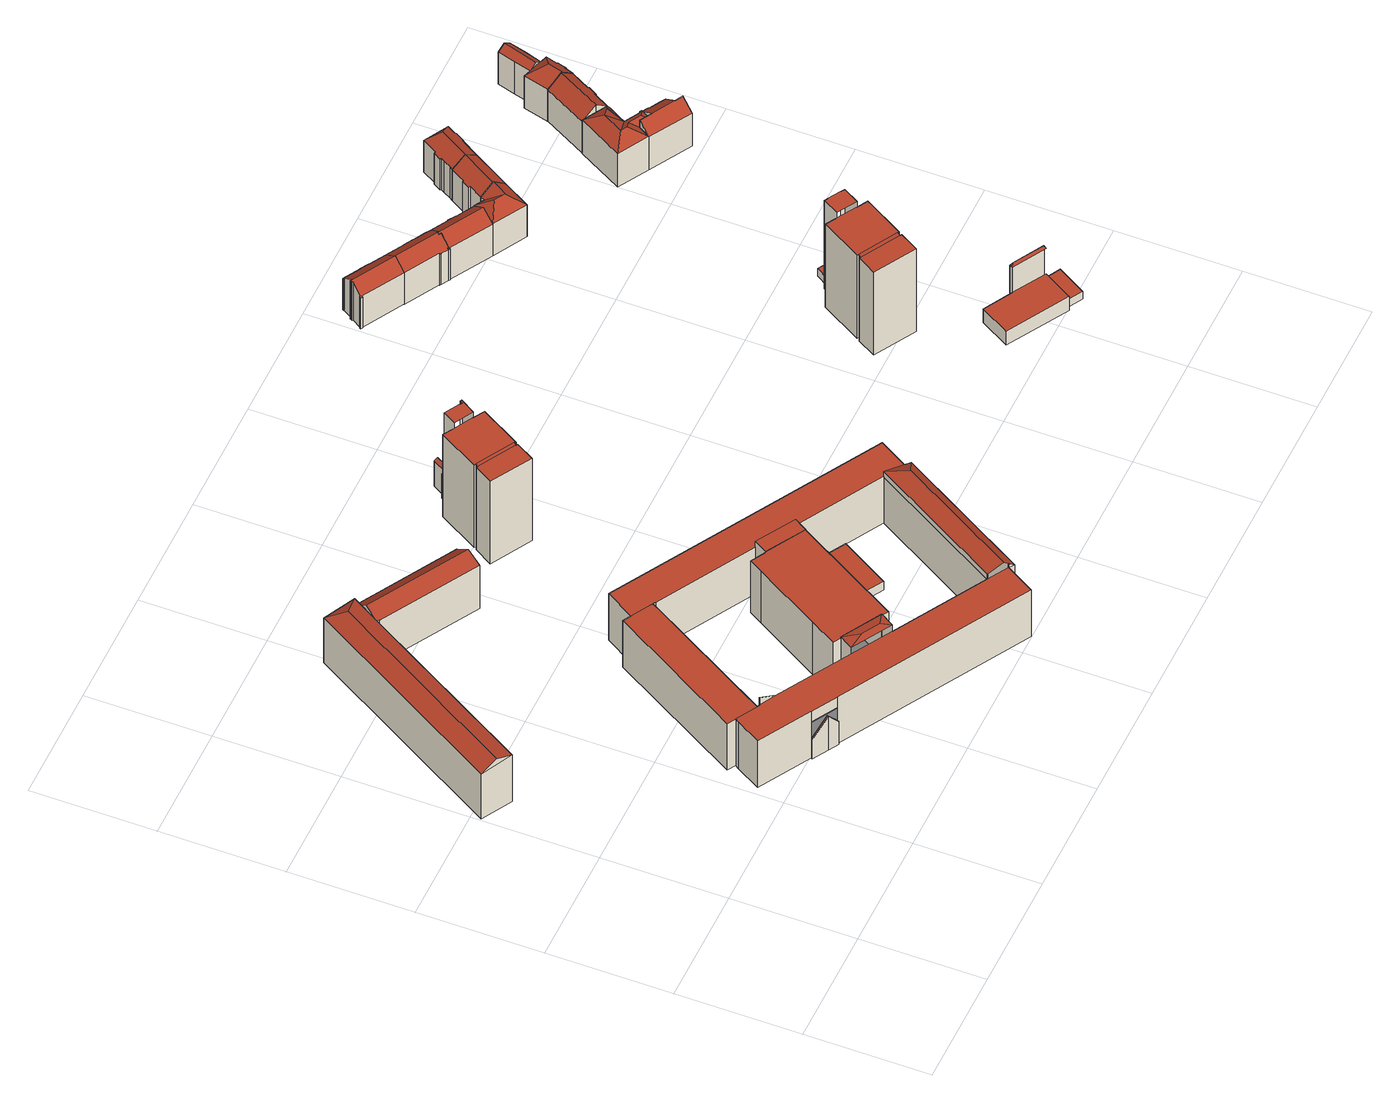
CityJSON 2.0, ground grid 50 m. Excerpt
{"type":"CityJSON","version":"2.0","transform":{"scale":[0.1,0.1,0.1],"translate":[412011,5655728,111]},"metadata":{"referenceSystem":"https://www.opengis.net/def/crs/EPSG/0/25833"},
"CityObjects":{
"building1":{"type":"Building","attributes":{"Dachtyp_tdc":"tdcFreeFormRoof","Gemeindeschluessel":14612000,"Dachneigung":27.02,"QualitaetDacherkennung":9,"Geometrietyp2DReferenz":"3000","measuredHeight":27.07,"function":"31001_2000","roofType":"5000"},"geometry":[{"type":"Solid","lod":"2","boundaries":[[[[0,1,2,3]],[[1,4,5,2]],[[4,6,7,5]],[[6,8,9,7]],[[8,0,3,9]],[[8,6,10]],[[10,6,4,11]],[[0,8,10,11,1]],[[4,1,11]],[[3,2,5,7,9]]]],"semantics":{"surfaces":[{"type":"WallSurface"},{"type":"RoofSurface"},{"type":"GroundSurface"}],"values":[[0,0,0,0,0,1,1,1,0,2]]}}]},
"building2":{"type":"Building","attributes":{"name":"Umweltamt,Rechtsamt,Amt für Stadtgrün und Abfallwirtschaft","Dachtyp_tdc":"tdcFreeFormRoof","Gemeindeschluessel":14612000,"Dachneigung":40.56,"QualitaetDacherkennung":8,"Geometrietyp2DReferenz":"3000","measuredHeight":25.44,"function":"31001_3010","roofType":"5000"},"geometry":[{"type":"Solid","lod":"2","boundaries":[[[[12,13,14,15]],[[13,16,17,14]],[[16,18,19,17]],[[18,20,21,19]],[[20,22,23,21]],[[22,12,15,23]],[[24,12,22,25]],[[18,16,13,24,25,20]],[[13,12,24]],[[22,20,25]],[[15,14,17,19,21,23]]]],"semantics":{"surfaces":[{"type":"WallSurface"},{"type":"RoofSurface"},{"type":"GroundSurface"}],"values":[[0,0,0,0,0,0,1,1,0,0,2]]}}]},
"building3":{"type":"Building","attributes":{"Gemeindeschluessel":14612000,"Geometrietyp2DReferenz":"3000","function":"31001_9998","roofType":"9999"},"children":["building3-1","building3-2","building3-3","building3-4","building3-5","building3-6","building3-7","building3-8","building3-9"]},
"building3-1":{"type":"BuildingPart","attributes":{"Dachtyp_tdc":"tdcPolyFlatRoof","Dachneigung":0,"QualitaetDacherkennung":39,"Geometrietyp2DReferenz":"3000","measuredHeight":27.71,"roofType":"1000"},"parents":["building3"],"geometry":[{"type":"MultiSurface","lod":"2","boundaries":[[[26,27,28,29,30,31]],[[32,33,34,35,36,37]],[[33,32,27,26]],[[30,29,36,35]]],"semantics":{"surfaces":[{"type":"WallSurface"},{"type":"RoofSurface"},{"type":"GroundSurface"}],"values":[0,0,1,2]}}]},
"building3-2":{"type":"BuildingPart","attributes":{"Dachtyp_tdc":"tdcPolyFlatRoof","Dachneigung":0,"QualitaetDacherkennung":58,"Geometrietyp2DReferenz":"3000","measuredHeight":24.5,"roofType":"1000"},"parents":["building3"],"geometry":[{"type":"MultiSurface","lod":"2","boundaries":[[[34,38,39,40,35]],[[41,42,43]],[[41,44,45,42]],[[44,46,47,45]],[[46,48,49,50,47]],[[51,52,53]],[[51,31,30,52]],[[31,51,48,46,44,41,54,38,34]],[[35,40,55,42,45,47,50,52,30]]],"semantics":{"surfaces":[{"type":"WallSurface"},{"type":"RoofSurface"},{"type":"GroundSurface"}],"values":[0,0,0,0,0,0,0,1,2]}}]},
"building3-3":{"type":"BuildingPart","attributes":{"Dachtyp_tdc":"tdcPolyFlatRoof","Dachneigung":25.79,"QualitaetDacherkennung":1,"Geometrietyp2DReferenz":"3000","measuredHeight":28.09,"roofType":"2100"},"parents":["building3"],"geometry":[{"type":"MultiSurface","lod":"2","boundaries":[[[56,57,58,59,60]],[[57,61,62,58]],[[61,57,56,63,64]],[[65,59,58,62]]],"semantics":{"surfaces":[{"type":"WallSurface"},{"type":"RoofSurface"},{"type":"GroundSurface"}],"values":[0,0,1,2]}}]},
"building3-4":{"type":"BuildingPart","attributes":{"Dachtyp_tdc":"tdcPolyFlatRoof","Dachneigung":0,"QualitaetDacherkennung":53,"Geometrietyp2DReferenz":"3000","measuredHeight":24.59,"roofType":"1000"},"parents":["building3"],"geometry":[{"type":"MultiSurface","lod":"2","boundaries":[[[66,67,68,69,70]],[[71,72,73,74,75]],[[76,77,78,79,80]],[[77,81,82,78]],[[81,83,82]],[[84,85,86]],[[84,87,88,85]],[[87,66,70,88]],[[87,84,81,77,76,89,72,71,90,63,60,91,67,66]],[[70,69,92,59,65,75,74,93,79,78,82,94,85,88]]],"semantics":{"surfaces":[{"type":"WallSurface"},{"type":"RoofSurface"},{"type":"GroundSurface"}],"values":[0,0,0,0,0,0,0,0,1,2]}}]},
"building3-5":{"type":"BuildingPart","attributes":{"Dachtyp_tdc":"tdcHipAndGableRoof","Dachneigung":10.27,"QualitaetDacherkennung":22,"Geometrietyp2DReferenz":"3000","measuredHeight":28.55,"roofType":"5000"},"parents":["building3"],"geometry":[{"type":"MultiSurface","lod":"2","boundaries":[[[73,53,52,74]],[[49,95,96,50]],[[95,97,98,96]],[[97,99,100,98]],[[99,80,79,100]],[[95,101,102,103]],[[104,105,106,103,102]],[[95,103,106,107,108,97]],[[99,108,107,76,80]],[[109,89,105,104,73]],[[73,104,102,53]],[[102,51,53]],[[49,48,101,95]],[[97,108,99]],[[74,52,50,96,98,100,79,93]]],"semantics":{"surfaces":[{"type":"WallSurface"},{"type":"RoofSurface"},{"type":"GroundSurface"}],"values":[0,0,0,0,0,1,1,1,0,0,0,0,0,0,2]}}]},
"building3-6":{"type":"BuildingPart","attributes":{"Dachtyp_tdc":"tdcGableRoof","Dachneigung":47.04,"QualitaetDacherkennung":0,"Geometrietyp2DReferenz":"3000","measuredHeight":17.92,"roofType":"9999"},"parents":["building3"],"geometry":[{"type":"MultiSurface","lod":"2","boundaries":[[[110,111,83,112]],[[112,86,113,110]],[[83,111,114,82]],[[111,110,115,114]],[[110,113,116,115]],[[113,86,85,116]],[[94,82,114,115,116,85]],[[94,85,86,112]],[[83,82,94,112]]],"semantics":{"surfaces":[{"type":"RoofSurface"},{"type":"WallSurface"},{"type":"GroundSurface"},{"type":"ClosureSurface","isClosure":"1","QuelleClosure":"LoD1Solid"}],"values":[0,0,1,1,1,1,2,3,3]}}]},
"building3-7":{"type":"BuildingPart","attributes":{"Dachtyp_tdc":"tdcHipRoof","Dachneigung":10.54,"QualitaetDacherkennung":21,"Geometrietyp2DReferenz":"3000","measuredHeight":28.78,"roofType":"3200"},"parents":["building3"],"geometry":[{"type":"MultiSurface","lod":"2","boundaries":[[[117,118,119,120,62,61]],[[121,122,71,75,123,124]],[[125,117,126,127]],[[122,128,129]],[[126,122,129,127]],[[128,125,127,129]],[[118,125,128,121]],[[121,128,122]],[[117,125,118]],[[65,62,120,123,75]]],"semantics":{"surfaces":[{"type":"WallSurface"},{"type":"RoofSurface"},{"type":"GroundSurface"}],"values":[0,0,1,1,1,1,0,0,0,2]}}]},
"building3-8":{"type":"BuildingPart","attributes":{"Dachtyp_tdc":"tdcPolyFlatRoof","Dachneigung":0,"QualitaetDacherkennung":58,"Geometrietyp2DReferenz":"3000","measuredHeight":24.45,"roofType":"1000"},"parents":["building3"],"geometry":[{"type":"MultiSurface","lod":"2","boundaries":[[[130,43,42,131]],[[39,132,133,40]],[[132,134,135,133]],[[134,136,59,135]],[[68,137,138,69]],[[137,130,131,138]],[[137,68,139,136,134,132,39,140,43,130]],[[131,42,55,40,133,135,59,92,69,138]]],"semantics":{"surfaces":[{"type":"WallSurface"},{"type":"RoofSurface"},{"type":"GroundSurface"}],"values":[0,0,0,0,0,0,1,2]}}]},
"building3-9":{"type":"BuildingPart","attributes":{"Dachtyp_tdc":"tdcPolyFlatRoof","Dachneigung":0,"QualitaetDacherkennung":64,"Geometrietyp2DReferenz":"3000","measuredHeight":27.3,"roofType":"1000"},"parents":["building3"],"geometry":[{"type":"MultiSurface","lod":"2","boundaries":[[[119,141,142,120]],[[141,143,144,142]],[[143,145,146,144]],[[145,147,148,146]],[[147,37,36,148]],[[28,149,150,29]],[[149,124,123,150]],[[149,28,37,147,145,143,141,119,124]],[[123,120,142,144,146,148,36,29,150]]],"semantics":{"surfaces":[{"type":"WallSurface"},{"type":"RoofSurface"},{"type":"GroundSurface"}],"values":[0,0,0,0,0,0,0,1,2]}}]},
"building4":{"type":"Building","attributes":{"Dachtyp_tdc":"tdcPolyFlatRoof","Gemeindeschluessel":14612000,"Dachneigung":0,"QualitaetDacherkennung":70,"Geometrietyp2DReferenz":"3000","measuredHeight":4.56,"function":"31001_9998","roofType":"1000"},"geometry":[{"type":"Solid","lod":"2","boundaries":[[[[151,152,153,154]],[[152,155,156,153]],[[155,157,158,156]],[[157,151,154,158]],[[157,155,152,151]],[[154,153,156,158]]]],"semantics":{"surfaces":[{"type":"WallSurface"},{"type":"RoofSurface"},{"type":"GroundSurface"}],"values":[[0,0,0,0,1,2]]}}]},
"building5":{"type":"Building","attributes":{"Gemeindeschluessel":14612000,"Geometrietyp2DReferenz":"3000","function":"31001_9998","roofType":"9999"},"children":["building5-1","building5-2","building5-3","building5-4","building5-5"]},
"building5-1":{"type":"BuildingPart","attributes":{"Dachtyp_tdc":"tdcGableRoof","Dachneigung":62.41,"QualitaetDacherkennung":0,"Geometrietyp2DReferenz":"3000","measuredHeight":14.25,"roofType":"3100"},"parents":["building5"],"geometry":[{"type":"MultiSurface","lod":"2","boundaries":[[[159,160,161,162]],[[162,163,164,165,166,167,168,159]],[[166,165,169,170]],[[165,164,171,169]],[[164,163,172,171]],[[163,162,173,172]],[[162,161,174,173]],[[161,160,175,174]],[[168,167,176,177]],[[167,166,170,176]],[[170,169,171,172,173,174,175,178,177,176]],[[178,175,160,159]],[[168,177,178,159]]],"semantics":{"surfaces":[{"type":"RoofSurface"},{"type":"WallSurface"},{"type":"GroundSurface"},{"type":"ClosureSurface","isClosure":"1","QuelleClosure":"LoD1Solid"}],"values":[0,0,1,1,1,1,1,1,1,1,2,3,3]}}]},
"building5-2":{"type":"BuildingPart","attributes":{"Dachtyp_tdc":"tdcPolyFlatRoof","Dachneigung":0,"QualitaetDacherkennung":59,"Geometrietyp2DReferenz":"3000","measuredHeight":46.35,"roofType":"1000"},"parents":["building5"],"geometry":[{"type":"MultiSurface","lod":"2","boundaries":[[[179,180,168,177,181,182]],[[183,184,185,175,160]],[[184,186,187,185]],[[186,188,189,187]],[[188,190,191,189]],[[190,192,191]],[[190,188,186,184,183,180,179]],[[181,177,178,175,185,187,189,191]]],"semantics":{"surfaces":[{"type":"WallSurface"},{"type":"RoofSurface"},{"type":"GroundSurface"}],"values":[0,0,0,0,0,0,1,2]}}]},
"building5-3":{"type":"BuildingPart","attributes":{"Dachtyp_tdc":"tdcPolyFlatRoof","Dachneigung":0,"QualitaetDacherkennung":45,"Geometrietyp2DReferenz":"3000","measuredHeight":43.46,"roofType":"1000"},"parents":["building5"],"geometry":[{"type":"MultiSurface","lod":"2","boundaries":[[[193,194,195,196]],[[194,197,198,195]],[[197,182,181,198]],[[192,199,200,191]],[[199,201,202,200]],[[201,203,204,202]],[[203,201,199,192,182,197,194,193]],[[196,195,198,181,191,200,202,204]]],"semantics":{"surfaces":[{"type":"WallSurface"},{"type":"RoofSurface"},{"type":"GroundSurface"}],"values":[0,0,0,0,0,0,1,2]}}]},
"building5-4":{"type":"BuildingPart","attributes":{"Dachtyp_tdc":"tdcPolyFlatRoof","Dachneigung":0,"QualitaetDacherkennung":53,"Geometrietyp2DReferenz":"3000","measuredHeight":43.38,"roofType":"1000"},"parents":["building5"],"geometry":[{"type":"MultiSurface","lod":"2","boundaries":[[[205,206,207,208]],[[206,209,210,207]],[[211,212,213,214]],[[212,215,216,213]],[[215,205,208,216]],[[215,212,211,209,206,205]],[[208,207,210,214,213,216]]],"semantics":{"surfaces":[{"type":"WallSurface"},{"type":"RoofSurface"},{"type":"GroundSurface"}],"values":[0,0,0,0,0,1,2]}}]},
"building5-5":{"type":"BuildingPart","attributes":{"Dachtyp_tdc":"tdcPolyFlatRoof","Dachneigung":13.61,"QualitaetDacherkennung":48,"Geometrietyp2DReferenz":"3000","measuredHeight":43.67,"roofType":"2100"},"parents":["building5"],"geometry":[{"type":"MultiSurface","lod":"2","boundaries":[[[217,196,210,209]],[[217,193,196]],[[218,211,214,204,203]],[[211,218,217,209]],[[210,196,204,214]]],"semantics":{"surfaces":[{"type":"WallSurface"},{"type":"RoofSurface"},{"type":"GroundSurface"}],"values":[0,0,0,1,2]}}]},
"building6":{"type":"Building","attributes":{"Dachtyp_tdc":"tdcGableRoof","Gemeindeschluessel":14612000,"Dachneigung":37.05,"QualitaetDacherkennung":70,"Geometrietyp2DReferenz":"3000","measuredHeight":20.61,"function":"31001_9998","roofType":"3100"},"geometry":[{"type":"Solid","lod":"2","boundaries":[[[[219,220,221,222]],[[220,223,224,221]],[[223,225,226,224]],[[225,227,228,226]],[[227,229,230,228]],[[229,231,232,230]],[[231,233,234,232]],[[233,235,236,234]],[[235,237,238,236]],[[237,239,240,238]],[[239,241,242,240]],[[241,243,244,242]],[[237,235,233,231,229,227,225,223,220,219,245,246]],[[246,247,248,249,250,251,243,241,239,237]],[[244,252,253,254,255,256,257,258,222,221,224,226,228,230,232,234,236,238,240,242]],[[243,251,252,244]],[[251,250,253,252]],[[250,249,254,253]],[[249,248,255,254]],[[248,247,256,255]],[[247,246,257,256]],[[246,245,258,257]],[[245,219,222,258]]]],"semantics":{"surfaces":[{"type":"WallSurface"},{"type":"RoofSurface"},{"type":"GroundSurface"}],"values":[[0,0,0,0,0,0,0,0,0,0,0,0,1,1,2,0,0,0,0,0,0,0,0]]}}]},
"building7":{"type":"Building","attributes":{"Dachtyp_tdc":"tdcGableRoof","Gemeindeschluessel":14612000,"Dachneigung":36.74,"QualitaetDacherkennung":72,"Geometrietyp2DReferenz":"3000","measuredHeight":20.61,"function":"31001_9998","roofType":"3100"},"geometry":[{"type":"Solid","lod":"2","boundaries":[[[[259,260,261,262]],[[260,263,264,261]],[[263,265,266,264]],[[265,267,268,266]],[[267,269,270,268]],[[269,271,272,270]],[[271,273,274,272]],[[273,275,276,274]],[[275,277,278,276]],[[277,279,280,278]],[[279,281,282,280]],[[281,283,284,282]],[[283,285,286,284]],[[285,287,288,286]],[[287,289,290,288]],[[289,291,292,290]],[[291,293,294,292]],[[293,239,295,294]],[[239,237,296,295]],[[237,235,297,296]],[[235,298,299,297]],[[298,259,262,299]],[[237,239,293,291,289,287,285,283,281,279,277]],[[277,275,273,271,269,267,265,263,260,259,298,235,237]],[[262,261,264,266,268,270,272,274,276,278,280,282,284,286,288,290,292,294,295,296,297,299]]]],"semantics":{"surfaces":[{"type":"WallSurface"},{"type":"RoofSurface"},{"type":"GroundSurface"}],"values":[[0,0,0,0,0,0,0,0,0,0,0,0,0,0,0,0,0,0,0,0,0,0,1,1,2]]}}]},
"building8":{"type":"Building","attributes":{"Gemeindeschluessel":14612000,"Geometrietyp2DReferenz":"3000","function":"31001_9998","roofType":"9999"},"children":["building8-1","building8-2","building8-3","building8-4","building8-5"]},
"building8-1":{"type":"BuildingPart","attributes":{"Dachtyp_tdc":"tdcPolyFlatRoof","Dachneigung":0,"QualitaetDacherkennung":26,"Geometrietyp2DReferenz":"3000","measuredHeight":46.5,"roofType":"1000"},"parents":["building8"],"geometry":[{"type":"MultiSurface","lod":"2","boundaries":[[[300,301,302,303,304]],[[301,305,306,307,302]],[[308,309,310,311,312]],[[309,313,314,315,310]],[[313,309,308,305,301,300]],[[303,302,307,311,310,315]]],"semantics":{"surfaces":[{"type":"WallSurface"},{"type":"RoofSurface"},{"type":"GroundSurface"}],"values":[0,0,0,0,1,2]}}]},
"building8-2":{"type":"BuildingPart","attributes":{"Dachtyp_tdc":"tdcPolyFlatRoof","Dachneigung":0,"QualitaetDacherkennung":46,"Geometrietyp2DReferenz":"3000","measuredHeight":43.69,"roofType":"1000"},"parents":["building8"],"geometry":[{"type":"MultiSurface","lod":"2","boundaries":[[[316,317,318,319]],[[320,321,322,323]],[[321,324,325,322]],[[324,304,303,325]],[[314,326,327,315]],[[326,316,319,327]],[[326,314,304,324,321,320,317,316]],[[319,318,323,322,325,303,315,327]]],"semantics":{"surfaces":[{"type":"WallSurface"},{"type":"RoofSurface"},{"type":"GroundSurface"}],"values":[0,0,0,0,0,0,1,2]}}]},
"building8-3":{"type":"BuildingPart","attributes":{"Dachtyp_tdc":"tdcPolyFlatRoof","Dachneigung":0,"QualitaetDacherkennung":36,"Geometrietyp2DReferenz":"3000","measuredHeight":4.04,"roofType":"1000"},"parents":["building8"],"geometry":[{"type":"MultiSurface","lod":"2","boundaries":[[[306,328,329,307]],[[328,330,331,329]],[[330,312,311,331]],[[312,330,328,306]],[[307,329,331,311]]],"semantics":{"surfaces":[{"type":"WallSurface"},{"type":"RoofSurface"},{"type":"GroundSurface"}],"values":[0,0,0,1,2]}}]},
"building8-4":{"type":"BuildingPart","attributes":{"Dachtyp_tdc":"tdcPolyFlatRoof","Dachneigung":0,"QualitaetDacherkennung":50,"Geometrietyp2DReferenz":"3000","measuredHeight":43.68,"roofType":"1000"},"parents":["building8"],"geometry":[{"type":"MultiSurface","lod":"2","boundaries":[[[332,333,334,335]],[[333,336,337,334]],[[338,339,340,341]],[[339,342,343,340]],[[342,332,335,343]],[[342,339,338,336,333,332]],[[335,334,337,341,340,343]]],"semantics":{"surfaces":[{"type":"WallSurface"},{"type":"RoofSurface"},{"type":"GroundSurface"}],"values":[0,0,0,0,0,1,2]}}]},
"building8-5":{"type":"BuildingPart","attributes":{"Dachtyp_tdc":"tdcPolyFlatRoof","Dachneigung":6.78,"QualitaetDacherkennung":49,"Geometrietyp2DReferenz":"3000","measuredHeight":43.87,"roofType":"2100"},"parents":["building8"],"geometry":[{"type":"MultiSurface","lod":"2","boundaries":[[[344,338,341,318,317]],[[345,320,323,337,336]],[[345,336,338,344]],[[318,341,337,323]]],"semantics":{"surfaces":[{"type":"WallSurface"},{"type":"RoofSurface"},{"type":"GroundSurface"}],"values":[0,0,1,2]}}]},
"building9":{"type":"Building","attributes":{"name":"Sächsische Aufbaubank","Gemeindeschluessel":14612000,"Geometrietyp2DReferenz":"3000","function":"31001_3010","roofType":"9999"},"children":["building9-1","building9-2","building9-3"]},
"building9-1":{"type":"BuildingPart","attributes":{"Dachtyp_tdc":"tdcFreeFormRoof","Dachneigung":69.18,"QualitaetDacherkennung":1,"Geometrietyp2DReferenz":"3000","measuredHeight":22.18,"roofType":"5000"},"parents":["building9"],"geometry":[{"type":"MultiSurface","lod":"2","boundaries":[[[346,347,348,349,350]],[[347,351,352,353,348]],[[354,355,351]],[[356,354,351,347]],[[356,347,346]],[[354,356,346,355]],[[349,348,353,357]]],"semantics":{"surfaces":[{"type":"WallSurface"},{"type":"RoofSurface"},{"type":"GroundSurface"}],"values":[0,0,1,1,1,1,2]}}]},
"building9-2":{"type":"BuildingPart","attributes":{"Dachtyp_tdc":"tdcPolyFlatRoof","Dachneigung":0,"QualitaetDacherkennung":89,"Geometrietyp2DReferenz":"3000","measuredHeight":7.28,"roofType":"1000"},"parents":["building9"],"geometry":[{"type":"MultiSurface","lod":"2","boundaries":[[[358,359,360,361]],[[359,362,363,360]],[[362,350,349,363]],[[364,358,361,365,366]],[[364,367,350,362,359,358]],[[361,360,363,349,357,365]]],"semantics":{"surfaces":[{"type":"WallSurface"},{"type":"RoofSurface"},{"type":"GroundSurface"}],"values":[0,0,0,0,1,2]}}]},
"building9-3":{"type":"BuildingPart","attributes":{"Dachtyp_tdc":"tdcPolyFlatRoof","Dachneigung":0,"QualitaetDacherkennung":58,"Geometrietyp2DReferenz":"3000","measuredHeight":3.88,"roofType":"1000"},"parents":["building9"],"geometry":[{"type":"MultiSurface","lod":"2","boundaries":[[[368,366,365,369]],[[352,370,371,353]],[[370,368,369,371]],[[370,352,372,366,368]],[[369,365,357,353,371]]],"semantics":{"surfaces":[{"type":"WallSurface"},{"type":"RoofSurface"},{"type":"GroundSurface"}],"values":[0,0,0,1,2]}}]},
"building10":{"type":"Building","attributes":{"Dachtyp_tdc":"tdcGableRoof","Gemeindeschluessel":14612000,"Dachneigung":36.65,"QualitaetDacherkennung":71,"Geometrietyp2DReferenz":"3000","measuredHeight":20.62,"function":"31001_9998","roofType":"3100"},"geometry":[{"type":"Solid","lod":"2","boundaries":[[[[373,374,375,376]],[[374,377,378,375]],[[379,380,381,382,383,384,267,269,271,273,385,386]],[[386,279,387,388,389,287,390,377,374,373,379]],[[378,391,288,286,284,282,280,392,276,274,272,270,268,393,394,395,396,397,398,376,375]],[[377,390,391,378]],[[390,287,288,391]],[[287,389,286,288]],[[389,388,284,286]],[[388,387,282,284]],[[387,279,280,282]],[[279,386,392,280]],[[386,385,276,392]],[[385,273,274,276]],[[273,271,272,274]],[[271,269,270,272]],[[269,267,268,270]],[[267,384,393,268]],[[384,383,394,393]],[[383,382,395,394]],[[382,381,396,395]],[[381,380,397,396]],[[380,379,398,397]],[[379,373,376,398]]]],"semantics":{"surfaces":[{"type":"WallSurface"},{"type":"RoofSurface"},{"type":"GroundSurface"}],"values":[[0,0,1,1,2,0,0,0,0,0,0,0,0,0,0,0,0,0,0,0,0,0,0,0]]}}]},
"building11":{"type":"Building","attributes":{"Dachtyp_tdc":"tdcFreeFormRoof","Gemeindeschluessel":14612000,"Dachneigung":39.53,"QualitaetDacherkennung":25,"Geometrietyp2DReferenz":"3000","measuredHeight":21.33,"function":"31001_9998","roofType":"5000"},"geometry":[{"type":"Solid","lod":"2","boundaries":[[[[399,400,397,376]],[[400,401,402,397]],[[401,403,404,402]],[[403,405,406,404]],[[405,407,408,406]],[[407,399,376,408]],[[409,410,411,407,405]],[[409,405,403]],[[410,409,403,401]],[[412,411,410,401,400]],[[412,400,399]],[[411,412,399,407]],[[376,397,402,404,406,408]]]],"semantics":{"surfaces":[{"type":"WallSurface"},{"type":"RoofSurface"},{"type":"GroundSurface"}],"values":[[0,0,0,0,0,0,1,0,1,1,1,1,2]]}}]},
"building12":{"type":"Building","attributes":{"Dachtyp_tdc":"tdcGableRoof","Gemeindeschluessel":14612000,"Dachneigung":36.81,"QualitaetDacherkennung":80,"Geometrietyp2DReferenz":"3000","measuredHeight":20.59,"function":"31001_9998","roofType":"3100"},"geometry":[{"type":"Solid","lod":"2","boundaries":[[[[413,414,404,415]],[[414,416,417,404]],[[416,418,419,417]],[[418,420,421,419]],[[420,422,423,421]],[[422,424,425,423]],[[424,426,427,425]],[[426,428,429,427]],[[428,430,406,429]],[[430,413,415,406]],[[426,424,422,420,418,416,414,413]],[[413,430,428,426]],[[415,404,417,419,421,423,425,427,429,406]]]],"semantics":{"surfaces":[{"type":"WallSurface"},{"type":"RoofSurface"},{"type":"GroundSurface"}],"values":[[0,0,0,0,0,0,0,0,0,0,1,1,2]]}}]},
"building13":{"type":"Building","attributes":{"Dachtyp_tdc":"tdcHipAndGableRoof","Gemeindeschluessel":14612000,"Dachneigung":36.62,"QualitaetDacherkennung":79,"Geometrietyp2DReferenz":"3000","measuredHeight":20.67,"function":"31001_9998","roofType":"5000"},"geometry":[{"type":"Solid","lod":"2","boundaries":[[[[431,432,433,434]],[[432,428,429,433]],[[428,435,436,429]],[[435,424,425,436]],[[424,437,438,425]],[[437,439,440,438]],[[439,441,442,440]],[[441,443,444,442]],[[443,445,446,444]],[[445,447,448,446]],[[447,449,450,448]],[[449,451,452,450]],[[451,453,454,452]],[[453,455,456,454]],[[455,431,434,456]],[[451,449,457]],[[449,447,445,443,441,439,437,424,435,457]],[[435,428,432,431,455,453,451,457]],[[434,433,429,436,425,438,440,442,444,446,448,450,452,454,456]]]],"semantics":{"surfaces":[{"type":"WallSurface"},{"type":"RoofSurface"},{"type":"GroundSurface"}],"values":[[0,0,0,0,0,0,0,0,0,0,0,0,0,0,0,1,1,1,2]]}}]},
"building14":{"type":"Building","attributes":{"Dachtyp_tdc":"tdcFreeFormRoof","Gemeindeschluessel":14612000,"Dachneigung":34.55,"QualitaetDacherkennung":51,"Geometrietyp2DReferenz":"3000","measuredHeight":21.34,"function":"31001_9998","roofType":"5000"},"geometry":[{"type":"Solid","lod":"2","boundaries":[[[[458,459,460,461]],[[459,462,463,460]],[[462,464,465,463]],[[464,466,467,465]],[[466,468,469,467]],[[468,470,471,469]],[[470,472,473,471]],[[472,474,475,473]],[[474,476,477,475]],[[476,478,479,477]],[[478,480,481,479]],[[480,482,483,481]],[[482,458,461,483]],[[484,485,482,480]],[[486,484,480,478]],[[487,488,486,478,476]],[[487,476,474]],[[488,487,474,472]],[[489,485,484,486,488,472,470]],[[490,466,464]],[[490,468,466]],[[490,470,468]],[[491,470,490]],[[491,489,470]],[[490,464,462]],[[491,490,462,459]],[[489,491,459,458]],[[485,489,458,482]],[[461,460,463,465,467,469,471,473,475,477,479,481,483]]]],"semantics":{"surfaces":[{"type":"WallSurface"},{"type":"RoofSurface"},{"type":"GroundSurface"}],"values":[[0,0,0,0,0,0,0,0,0,0,0,0,0,1,1,1,1,1,1,1,1,1,1,1,1,1,1,1,2]]}}]},
"building15":{"type":"Building","attributes":{"Gemeindeschluessel":14612000,"Geometrietyp2DReferenz":"3000","function":"31001_9998","roofType":"9999"},"children":["building15-1","building15-2"]},
"building15-1":{"type":"BuildingPart","attributes":{"Dachtyp_tdc":"tdcPolyFlatRoof","Dachneigung":36.92,"QualitaetDacherkennung":69,"Geometrietyp2DReferenz":"3000","measuredHeight":21.37,"roofType":"2100"},"parents":["building15"],"geometry":[{"type":"MultiSurface","lod":"2","boundaries":[[[492,493,494]],[[492,495,496,493]],[[495,497,498,496]],[[497,499,483,498]],[[499,500,481,483]],[[500,501,479,481]],[[501,500,499,497,495,492,494]],[[493,496,498,483,481,479]]],"semantics":{"surfaces":[{"type":"WallSurface"},{"type":"RoofSurface"},{"type":"GroundSurface"}],"values":[0,0,0,0,0,0,1,2]}}]},
"building15-2":{"type":"BuildingPart","attributes":{"Dachtyp_tdc":"tdcPolyFlatRoof","Dachneigung":35.79,"QualitaetDacherkennung":68,"Geometrietyp2DReferenz":"3000","measuredHeight":21.31,"roofType":"2100"},"parents":["building15"],"geometry":[{"type":"MultiSurface","lod":"2","boundaries":[[[502,503,504,477]],[[503,505,506,504]],[[505,507,508,506]],[[507,509,510,508]],[[509,494,493,510]],[[501,502,477,479]],[[501,494,509,507,505,503,502]],[[477,504,506,508,510,493,479]]],"semantics":{"surfaces":[{"type":"WallSurface"},{"type":"RoofSurface"},{"type":"GroundSurface"}],"values":[0,0,0,0,0,0,1,2]}}]},
"building16":{"type":"Building","attributes":{"Dachtyp_tdc":"tdcGableRoof","Gemeindeschluessel":14612000,"Dachneigung":37.52,"QualitaetDacherkennung":75,"Geometrietyp2DReferenz":"3000","measuredHeight":21.32,"function":"31001_9998","roofType":"3100"},"geometry":[{"type":"Solid","lod":"2","boundaries":[[[[511,512,513,514]],[[512,515,516,513]],[[515,517,518,516]],[[517,519,520,518]],[[519,521,522,520]],[[521,462,523,522]],[[462,524,525,523]],[[524,526,527,525]],[[526,528,529,527]],[[528,511,514,529]],[[524,462,521,519,517,515,512,511]],[[511,528,526,524]],[[514,513,516,518,520,522,523,525,527,529]]]],"semantics":{"surfaces":[{"type":"WallSurface"},{"type":"RoofSurface"},{"type":"GroundSurface"}],"values":[[0,0,0,0,0,0,0,0,0,0,1,1,2]]}}]},
"building17":{"type":"Building","attributes":{"Gemeindeschluessel":14612000,"Geometrietyp2DReferenz":"3000","function":"31001_9998","roofType":"9999"},"children":["building17-1","building17-2"]},
"building17-1":{"type":"BuildingPart","attributes":{"Dachtyp_tdc":"tdcHipAndGableRoof","Dachneigung":34.26,"QualitaetDacherkennung":76,"Geometrietyp2DReferenz":"3000","measuredHeight":21.39,"roofType":"5000"},"parents":["building17"],"geometry":[{"type":"MultiSurface","lod":"2","boundaries":[[[530,531,532,533]],[[531,534,535,532]],[[534,536,537,535]],[[536,538,539,537]],[[538,540,541,539]],[[540,542,543,541]],[[542,544,543]],[[545,546,547]],[[545,548,549,546]],[[548,550,551,549]],[[550,552,553,551]],[[552,530,533,553]],[[548,545,554,555,556,542,540,557]],[[540,538,536,557]],[[536,534,531,530,552,550,548,557]],[[533,532,535,537,539,541,543,558,546,549,551,553]]],"semantics":{"surfaces":[{"type":"WallSurface"},{"type":"RoofSurface"},{"type":"GroundSurface"}],"values":[0,0,0,0,0,0,0,0,0,0,0,0,1,1,1,2]}}]},
"building17-2":{"type":"BuildingPart","attributes":{"Dachtyp_tdc":"tdcGableRoof","Dachneigung":36.49,"QualitaetDacherkennung":84,"Geometrietyp2DReferenz":"3000","measuredHeight":19.17,"roofType":"3100"},"parents":["building17"],"geometry":[{"type":"MultiSurface","lod":"2","boundaries":[[[559,547,546,560]],[[544,561,562,543]],[[561,563,564,562]],[[563,565,566,564]],[[565,567,568,566]],[[567,569,570,568]],[[569,559,560,570]],[[565,563,561,544,556,571]],[[571,554,547,559,569,567,565]],[[560,546,558,543,562,564,566,568,570]]],"semantics":{"surfaces":[{"type":"WallSurface"},{"type":"RoofSurface"},{"type":"GroundSurface"}],"values":[0,0,0,0,0,0,0,1,1,2]}}]}
},
"vertices":[
[528,2087,261],[123,1391,260],[123,1391,13],[528,2087,13],[3,1460,248],[3,1460,13],[477,2271,248],[477,2271,13],[597,2202,260],[597,2202,13],[511,2190,284],[64,1425,284],
[989,1974,225],[920,1856,257],[920,1856,30],[989,1974,30],[537,2079,257],[537,2079,30],[538,2081,258],[538,2081,30],[528,2087,258],[528,2087,30],[597,2202,225],[597,2202,30],[954,1914,284],[561,2143,284],
[1544,898,284],[1513,846,284],[1513,846,280],[1513,846,7],[1544,898,7],[1544,898,252],[1358,936,284],[1389,988,284],[1389,988,252],[1389,988,7],[1358,936,7],[1358,936,280],
[1007,1210,252],[1007,1210,251],[1007,1210,7],[912,1267,252],[912,1267,7],[912,1267,251],[980,1382,252],[980,1382,7],[2032,771,252],[2032,771,7],[1964,654,252],[1964,654,248],[1964,654,7],[1883,701,252],[1883,701,7],[1883,701,248],[1008,1211,252],[1008,1211,7],
[697,677,288],[699,680,288],[699,680,7],[697,677,7],[697,677,253],[1052,475,90],[1052,475,7],[760,641,253],[1050,473,90],[1050,473,7],
[591,715,253],[600,729,253],[600,729,251],[600,729,7],[591,715,7],[1208,381,253],[1573,169,253],[1573,169,248],[1573,169,7],[1208,381,7],[1654,121,253],[1585,3,253],[1585,3,7],[1654,121,7],[1654,121,248],[841,436,253],[841,436,7],[841,436,129],[739,495,253],[739,495,7],[739,495,109],[533,615,253],[533,615,7],[1573,168,253],[1050,473,253],[695,674,253],[695,674,7],[1573,168,7],[801,459,7],
[1988,640,248],[1988,640,7],[1678,107,248],[1678,107,7],[1654,122,248],[1654,122,7],[1964,654,255],[1883,701,279],[1914,610,292],[1573,169,279],[1573,168,279],[1636,132,292],[1654,121,273],[1654,122,273],[1573,168,248],
[798,453,186],[838,431,129],[801,459,186],[736,490,109],[838,431,7],[798,453,7],[736,490,7],
[1052,475,287],[1082,527,287],[1082,527,280],[1082,527,7],[1240,435,287],[1208,381,287],[1240,435,7],[1240,435,280],[1082,527,288],[1050,473,287],[1118,464,295],[1240,435,288],[1191,421,295],
[881,1285,251],[881,1285,7],[997,1216,251],[997,1216,7],[687,683,251],[687,683,7],[697,677,251],[569,748,251],[569,748,7],[695,674,251],[1008,1211,251],
[1053,544,280],[1053,544,7],[1113,648,280],[1113,648,7],[1268,914,280],[1268,914,7],[1300,969,280],[1300,969,7],[1266,420,280],[1266,420,7],
[1457,652,51],[1572,847,51],[1572,847,6],[1457,652,6],[1702,771,51],[1702,771,6],[1587,576,51],[1587,576,6],
[1364,2158,185],[1401,2136,103],[1439,2202,103],[1402,2224,185],[1389,2231,177],[1352,2167,177],[1344,2172,172],[1350,2182,172],[1346,2184,170],[1339,2172,170],[1344,2172,43],[1350,2182,43],[1352,2167,43],[1389,2231,43],[1402,2224,43],[1439,2202,43],[1401,2136,43],[1346,2184,43],[1339,2172,43],[1364,2158,43],
[1309,2121,506],[1339,2172,506],[1309,2121,43],[1309,2121,477],[1401,2136,506],[1409,2131,506],[1409,2131,43],[1415,2142,506],[1415,2142,43],[1420,2139,506],[1420,2139,43],[1384,2078,506],[1384,2078,43],[1384,2078,477],
[1178,1981,477],[1172,1984,477],[1172,1984,43],[1178,1981,43],[1267,2146,477],[1267,2146,43],[1427,2053,477],[1427,2053,43],[1333,1891,477],[1333,1891,43],[1327,1895,477],[1327,1895,43],
[1123,1901,477],[1166,1974,477],[1166,1974,43],[1123,1901,43],[1173,1971,477],[1173,1971,43],[1321,1885,477],[1327,1881,477],[1327,1881,43],[1321,1885,43],[1284,1807,477],[1284,1807,43],
[1178,1981,480],[1327,1895,480],
[2027,2823,237],[2050,2862,203],[2050,2862,35],[2027,2823,35],[2049,2863,203],[2049,2863,35],[2052,2868,198],[2052,2868,35],[2120,2828,199],[2120,2828,35],[2122,2831,196],[2122,2831,35],[2155,2811,196],[2155,2811,35],[2154,2809,198],[2154,2809,35],[2218,2772,198],[2218,2772,35],[2190,2723,241],[2190,2723,35],[2162,2676,200],[2162,2676,35],[2000,2770,200],[2000,2770,35],[1998,2767,197],[1998,2767,35],[2021,2826,238],[2019,2822,241],[2016,2816,235],[2020,2813,235],[1997,2776,202],[1993,2778,203],[1990,2772,197],[1990,2772,35],[1993,2778,35],[1997,2776,35],[2020,2813,35],[2016,2816,35],[2019,2822,35],[2021,2826,35],
[2291,2732,197],[2325,2712,197],[2325,2712,34],[2291,2732,34],[2324,2710,199],[2324,2710,34],[2367,2685,199],[2367,2685,34],[2388,2672,199],[2388,2672,34],[2386,2669,202],[2386,2669,34],[2388,2667,202],[2388,2667,34],[2366,2630,234],[2366,2630,34],[2358,2635,235],[2358,2635,34],[2354,2628,241],[2354,2628,34],[2351,2623,236],[2351,2623,34],[2359,2618,236],[2359,2618,34],[2335,2578,201],[2335,2578,34],[2331,2581,201],[2331,2581,34],[2328,2576,197],[2328,2576,34],[2301,2592,197],[2301,2592,34],[2294,2596,197],[2294,2596,34],[2296,2599,200],[2296,2599,34],[2162,2676,34],[2190,2723,34],[2218,2772,34],[2290,2730,199],[2290,2730,34],
[2779,1266,501],[2816,1329,501],[2816,1329,36],[2779,1266,36],[2779,1266,473],[2830,1321,501],[2830,1321,76],[2830,1321,36],[2880,1292,501],[2894,1283,501],[2894,1283,36],[2880,1292,36],[2880,1292,76],[2857,1219,501],[2857,1219,473],[2857,1219,36],
[2804,1033,473],[2798,1037,473],[2798,1037,36],[2804,1033,36],[2646,1124,473],[2641,1127,473],[2641,1127,36],[2646,1124,36],[2736,1291,473],[2736,1291,36],[2898,1195,473],[2898,1195,36],
[2862,1375,76],[2862,1375,36],[2912,1346,76],[2912,1346,36],
[2590,1041,473],[2633,1116,473],[2633,1116,36],[2590,1041,36],[2639,1112,473],[2639,1112,36],[2791,1025,473],[2797,1021,473],[2797,1021,36],[2791,1025,36],[2754,946,473],[2754,946,36],
[2798,1037,475],[2646,1124,475],
[2997,679,244],[3003,690,244],[3003,690,39],[2997,679,39],[2997,679,111],[3134,613,244],[3134,613,77],[3134,613,39],[3126,611,260],[3128,603,244],[3005,681,260],[3128,603,39],
[3059,484,111],[2817,625,111],[2817,625,39],[3059,484,39],[2885,743,111],[2885,743,39],[3066,497,111],[3066,497,39],[3066,497,77],[3128,603,111],
[3129,461,77],[3129,461,39],[3197,577,77],[3197,577,39],[3128,603,77],
[2500,2479,200],[2336,2575,200],[2336,2575,34],[2500,2479,34],[2334,2572,197],[2334,2572,34],[2528,2526,241],[2556,2574,199],[2489,2613,199],[2490,2615,197],[2459,2634,197],[2457,2632,199],[2358,2635,234],[2354,2627,241],[2359,2618,237],[2335,2578,202],[2331,2581,202],[2329,2575,197],[2329,2575,34],[2354,2627,34],[2457,2632,34],[2459,2634,34],[2490,2615,34],[2489,2613,34],[2556,2574,34],[2528,2526,34],
[2500,2479,202],[2556,2574,202],[2595,2551,202],[2595,2551,34],[2604,2568,202],[2604,2568,34],[2697,2513,202],[2697,2513,34],[2633,2402,202],[2633,2402,34],[2651,2540,247],[2614,2477,247],[2613,2477,247],[2571,2502,248],
[2653,2539,240],[2604,2568,198],[2653,2539,34],[2638,2624,198],[2638,2624,34],[2633,2627,194],[2633,2627,34],[2652,2660,194],[2652,2660,34],[2656,2658,198],[2656,2658,34],[2690,2715,198],[2690,2715,34],[2739,2687,240],[2739,2687,34],[2783,2660,203],[2783,2660,34],[2697,2513,203],
[2832,2731,198],[2827,2734,203],[2827,2734,34],[2832,2731,34],[2739,2686,240],[2739,2686,34],[2697,2727,198],[2697,2727,34],[2714,2757,198],[2714,2757,34],[2723,2772,198],[2723,2772,34],[2718,2774,194],[2718,2774,34],[2737,2806,194],[2737,2806,34],[2742,2804,198],[2742,2804,34],[2777,2863,198],[2777,2863,34],[2870,2808,203],[2870,2808,34],[2850,2774,203],[2850,2774,34],[2855,2771,198],[2855,2771,34],[2807,2803,240],
[2980,2198,209],[3080,2379,209],[3080,2379,34],[2980,2198,34],[3177,2324,209],[3177,2324,34],[3174,2310,209],[3174,2310,34],[3165,2295,209],[3165,2295,34],[3148,2266,209],[3148,2266,34],[3133,2239,209],[3133,2239,34],[3196,2203,209],[3196,2203,34],[3198,2207,209],[3198,2207,34],[3207,2202,209],[3207,2202,34],[3176,2149,209],[3176,2149,34],[3128,2177,209],[3128,2177,34],[3100,2129,209],[3100,2129,34],[3118,2215,228],[3080,2205,247],[3166,2187,228],[3200,2200,212],[3198,2196,212],[3056,2219,247],[3158,2316,220],[3102,2301,248],
[3265,2097,248],[3265,2097,34],[3265,2097,247],[3294,2080,248],[3294,2080,34],[3266,2032,206],[3266,2032,34],[3100,2129,206],[3128,2177,247],[3176,2149,247],
[3207,2202,203],[3232,2188,203],[3232,2188,34],[3229,2183,206],[3229,2183,34],[3271,2159,206],[3271,2159,34],[3293,2146,206],[3293,2146,34],
[3230,2523,248],[3274,2498,209],[3274,2498,35],[3230,2523,35],[3232,2423,210],[3232,2423,35],[3238,2419,204],[3238,2419,35],[3218,2384,204],[3218,2384,35],[3213,2387,209],[3213,2387,35],[3177,2324,35],[3134,2348,248],[3134,2348,35],[3080,2379,200],[3080,2379,35],[3175,2553,199],[3175,2553,35],
[3292,2530,205],[3285,2532,211],[3285,2532,32],[3292,2530,32],[3274,2498,211],[3274,2498,32],[3234,2521,246],[3234,2521,32],[3175,2553,201],[3175,2553,32],[3203,2655,200],[3203,2655,32],[3231,2645,203],[3231,2645,32],[3231,2645,202],[3287,2624,208],[3287,2624,32],[3287,2624,202],[3310,2615,210],[3310,2615,32],[3297,2571,211],[3297,2571,32],[3303,2569,205],[3303,2569,32],[3280,2627,208],[3259,2634,206],[3233,2644,203],[3252,2582,246],[3259,2634,32],
[3286,2624,202],[3286,2624,32],[3250,2712,201],[3250,2712,32],[3271,2785,201],[3271,2785,32],[3300,2774,224],[3300,2774,32],[3328,2764,202],[3328,2764,32],[3307,2692,202],[3307,2692,32],[3259,2634,224]
]}
